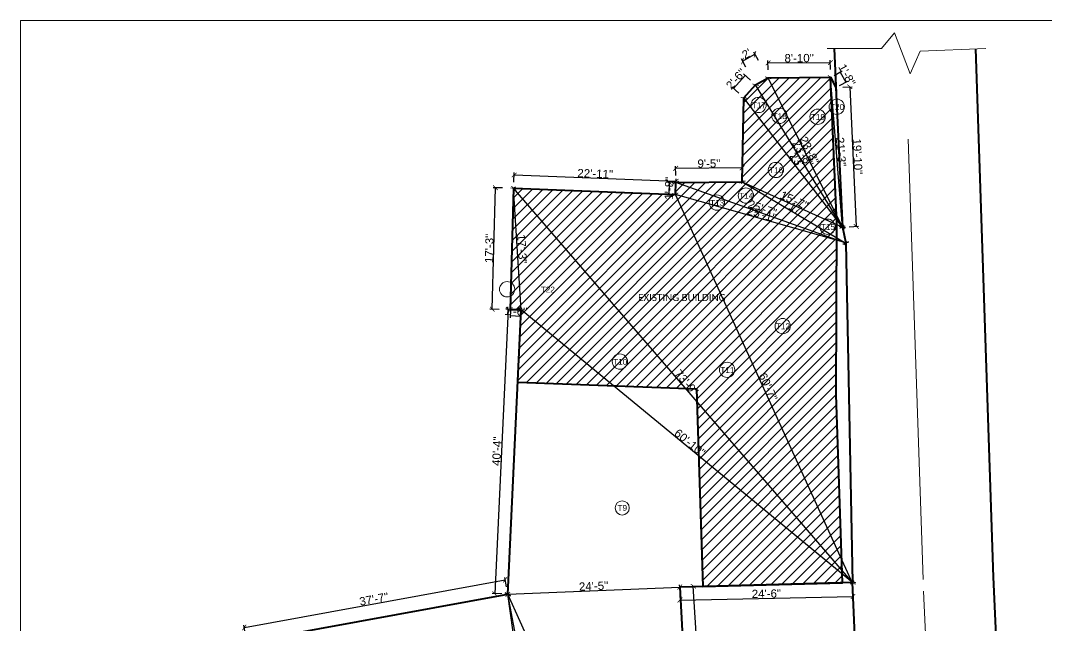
# Model space of a CAD drawing. Header units: inches. Extents: x 0 to 179512, y -43395 to -31716.
# Drawn here: x 157716 to 159461, y -37423 to -36394 of the extents above; entities that cross this region are included whole.
import ezdxf

# ---------------------------------------------------------------- set-up
doc = ezdxf.new("R2010")
doc.units = ezdxf.units.IN
doc.header["$LTSCALE"] = 10
doc.header["$MEASUREMENT"] = 0
doc.linetypes.add('HIDDEN', pattern=[0.375, 0.25, -0.125])
doc.layers.get('Defpoints').update_dxf_attribs({"color": 215})
for name, color, linetype, lineweight in [('hatch', 95, 'Continuous', 0), ('NEW LETTERING', 3, 'Continuous', 0), ('OL_AR_Hatch', 253, 'Continuous', 15), ('OL_AR_SYMBOL', 1, 'Continuous', 5), ('OL_AR_Text', 140, 'Continuous', 5), ('OL_AR_WALL', 255, 'Continuous', 40)]:
    doc.layers.add(name, color=color, linetype=linetype, lineweight=lineweight)
doc.styles.add('1-16 Annotative Text', font='calibri.ttf', dxfattribs={"height": 0.0625})
doc.styles.add('arial', font='arial.ttf')
doc.styles.get("Standard").update_dxf_attribs({"font": 'arial.ttf'})
doc.dimstyles.new('Dim_OLA', dxfattribs={"dimscale": 2, "dimtxt": 7, "dimasz": 4, "dimexe": 2, "dimexo": 0.5, "dimgap": 0.3, "dimtad": 1, "dimdec": 0, "dimzin": 0, "dimdsep": 46, "dimlunit": 3, "dimtxsty": 'arial', "dimblk": 'ARCHTICK', "dimcen": 0.05, "dimadec": 0, "dimazin": 0, "dimtfac": 1, "dimtdec": 0, "dimtix": 1, "dimtmove": 2, "dimatfit": 3, "dimldrblk": 'DOT', "dimfxl": 6, "dimfxlon": 1, "dimtolj": 1, "dimtzin": 0, "dimarcsym": 0})

# ---------------------------------------------------------------- blocks, each defined once
blk = doc.blocks.new('_ArchTick')
at = {"color": 0, "linetype": 'ByBlock', "const_width": 0.15}
blk.add_lwpolyline([(-0.5, -0.5), (0.5, 0.5)], dxfattribs=at)
blk = doc.blocks.new('*D533')
at = {"layer": 'Defpoints', "color": 0, "transparency": 16777216}
for p in [(158837.3, -37357.5), (159131.6, -37351.5), (159132.1, -37373.6)]:
    blk.add_point(p, dxfattribs=at)
at = {"layer": 'OL_AR_Text', "color": 0, "lineweight": -2, "transparency": 16777216}
for p, q in [((159131.8, -37361.6), (159132.1, -37377.6)), ((158837.5, -37367.6), (158837.9, -37383.6)), ((158837.8, -37379.6), (159132.1, -37373.6))]:
    blk.add_line(p, q, dxfattribs=at)
at = {"layer": 'OL_AR_Text', "color": 0, "lineweight": -2, "transparency": 16777216, "xscale": 8, "yscale": 8, "zscale": 8}
for p, rotation in [((158837.8, -37379.6), 181.1633277270773), ((159132.1, -37373.6), 1.163327727077247)]:
    blk.add_blockref('_ArchTick', p, dxfattribs=dict(at, rotation=rotation))
at = {"layer": 'OL_AR_Text', "color": 0, "transparency": 16777216, "insert": (158984.8, -37368.8), "char_height": 14, "attachment_point": 5, "rotation": 1.1633, "style": 'arial'}
blk.add_mtext('\\A1;24\'-6"', dxfattribs=at)
blk = doc.blocks.new('_Dot')
at = {"color": 0, "linetype": 'ByBlock', "lineweight": -2}
blk.add_line((-0.5, 0), (-1, 0), dxfattribs=at)
at = {"color": 0, "linetype": 'ByBlock', "const_width": 0.5}
blk.add_lwpolyline([(-0.25, 0, 1), (0.25, 0, 1)], format="xyb", close=True, dxfattribs=at)
blk = doc.blocks.new('*D534')
at = {"layer": 'Defpoints', "color": 0, "transparency": 16777216}
for p in [(158966.5, -36503), (158928.8, -36509.4), (158946.5, -36525.3)]:
    blk.add_point(p, dxfattribs=at)
at = {"layer": 'OL_AR_Text', "color": 0, "lineweight": -2, "transparency": 16777216}
for p, q in [((158948.7, -36487.1), (158928.8, -36509.4)), ((158957.6, -36495.1), (158945.7, -36484.4)), ((158937.7, -36517.4), (158925.8, -36506.7))]:
    blk.add_line(p, q, dxfattribs=at)
at = {"layer": 'OL_AR_Text', "color": 0, "transparency": 16777216, "insert": (158932.9, -36493.1), "char_height": 14, "attachment_point": 5, "rotation": 48.2353, "style": 'arial'}
blk.add_mtext('\\A1;2\'-6"', dxfattribs=at)
blk = doc.blocks.new('*D535')
at = {"layer": 'Defpoints', "color": 0, "transparency": 16777216}
for p in [(158830.5, -36645.3), (158830.7, -36669.2), (158943.8, -36668.3)]:
    blk.add_point(p, dxfattribs=at)
at = {"layer": 'OL_AR_Text', "color": 0, "lineweight": -2, "transparency": 16777216}
for p, q in [((158830.6, -36657.3), (158830.4, -36641.3)), ((158943.6, -36644.4), (158830.5, -36645.3)), ((158943.7, -36656.4), (158943.6, -36640.4))]:
    blk.add_line(p, q, dxfattribs=at)
at = {"layer": 'OL_AR_Text', "color": 0, "lineweight": -2, "transparency": 16777216, "xscale": 8, "yscale": 8, "zscale": 8}
for p, rotation in [((158830.5, -36645.3), 180.4815178877579), ((158943.6, -36644.4), 0.4815178877579118)]:
    blk.add_blockref('_ArchTick', p, dxfattribs=dict(at, rotation=rotation))
at = {"layer": 'OL_AR_Text', "color": 0, "transparency": 16777216, "insert": (158887, -36637.1), "char_height": 14, "attachment_point": 5, "rotation": 0.4815, "style": 'arial'}
blk.add_mtext('\\A1;9\'-5"', dxfattribs=at)
blk = doc.blocks.new('*D536')
at = {"layer": 'Defpoints', "color": 0, "transparency": 16777216}
for p in [(158830.7, -36669.2), (158818.9, -36689.3), (158830, -36689.7)]:
    blk.add_point(p, dxfattribs=at)
at = {"layer": 'OL_AR_Text', "color": 0, "lineweight": -2, "transparency": 16777216}
for p, q in [((158829.7, -36669.2), (158815.6, -36668.7)), ((158819.6, -36668.9), (158818.9, -36689.3)), ((158829, -36689.6), (158814.9, -36689.2))]:
    blk.add_line(p, q, dxfattribs=at)
at = {"layer": 'OL_AR_Text', "color": 0, "lineweight": -2, "transparency": 16777216, "xscale": 8, "yscale": 8, "zscale": 8}
for p, rotation in [((158819.6, -36668.9), 87.99590065940447), ((158818.9, -36689.3), 267.9959006594045)]:
    blk.add_blockref('_ArchTick', p, dxfattribs=dict(at, rotation=rotation))
at = {"layer": 'OL_AR_Text', "color": 0, "transparency": 16777216, "insert": (158819.2, -36679.1), "char_height": 14, "attachment_point": 5, "rotation": 87.9959, "style": 'arial'}
blk.add_mtext('\\A1;1\'-8"', dxfattribs=at)
blk = doc.blocks.new('*D540')
at = {"layer": 'Defpoints', "color": 0, "transparency": 16777216}
for p in [(158544.7, -37369.8), (158544.7, -37369.8), (158745.5, -38769.9)]:
    blk.add_point(p, dxfattribs=at)
at = {"layer": 'OL_AR_Text', "color": 0, "lineweight": -2, "transparency": 16777216}
for p, q in [((158544.7, -37369.8), (158540.7, -37370.4)), ((158745.5, -38769.9), (158544.7, -37369.8)), ((158745.5, -38769.9), (158741.6, -38770.4))]:
    blk.add_line(p, q, dxfattribs=at)
at = {"layer": 'OL_AR_Text', "color": 0, "lineweight": -2, "transparency": 16777216, "xscale": 8, "yscale": 8, "zscale": 8}
for p, rotation in [((158544.7, -37369.8), 98.16414406830357), ((158745.5, -38769.9), 278.1641440683036)]:
    blk.add_blockref('_ArchTick', p, dxfattribs=dict(at, rotation=rotation))
at = {"layer": 'OL_AR_Text', "color": 0, "transparency": 16777216, "insert": (158652.8, -38068.7), "char_height": 14, "attachment_point": 5, "rotation": 278.1641, "style": 'arial'}
blk.add_mtext('\\A1;117\'-10"', dxfattribs=at)
blk = doc.blocks.new('*D543')
at = {"layer": 'Defpoints', "color": 0, "transparency": 16777216}
for p in [(158544.7, -37369.8), (158544.7, -37369.8), (158755.6, -38485.7)]:
    blk.add_point(p, dxfattribs=at)
at = {"layer": 'OL_AR_Text', "color": 0, "lineweight": -2, "transparency": 16777216}
for p, q in [((158544.7, -37369.8), (158540.7, -37370.6)), ((158755.6, -38485.7), (158544.7, -37369.8)), ((158755.6, -38485.7), (158751.7, -38486.4))]:
    blk.add_line(p, q, dxfattribs=at)
at = {"layer": 'OL_AR_Text', "color": 0, "lineweight": -2, "transparency": 16777216, "xscale": 8, "yscale": 8, "zscale": 8}
for p, rotation in [((158544.7, -37369.8), 100.7030195157582), ((158755.6, -38485.7), 280.7030195157582)]:
    blk.add_blockref('_ArchTick', p, dxfattribs=dict(at, rotation=rotation))
at = {"layer": 'OL_AR_Text', "color": 0, "transparency": 16777216, "insert": (158657.7, -37926.3), "char_height": 14, "attachment_point": 5, "rotation": 280.703, "style": 'arial'}
blk.add_mtext('\\A1;94\'-8"', dxfattribs=at)
blk = doc.blocks.new('*D544')
at = {"layer": 'Defpoints', "color": 0, "transparency": 16777216}
for p in [(158544.7, -37369.8), (158544.7, -37369.8), (158880.3, -38111.8)]:
    blk.add_point(p, dxfattribs=at)
at = {"layer": 'OL_AR_Text', "color": 0, "lineweight": -2, "transparency": 16777216}
for p, q in [((158544.7, -37369.8), (158541, -37371.5)), ((158880.3, -38111.8), (158544.7, -37369.8)), ((158880.3, -38111.8), (158876.6, -38113.5))]:
    blk.add_line(p, q, dxfattribs=at)
at = {"layer": 'OL_AR_Text', "color": 0, "lineweight": -2, "transparency": 16777216, "xscale": 8, "yscale": 8, "zscale": 8}
for p, rotation in [((158544.7, -37369.8), 114.3359500643644), ((158880.3, -38111.8), 294.3359500643644)]:
    blk.add_blockref('_ArchTick', p, dxfattribs=dict(at, rotation=rotation))
at = {"layer": 'OL_AR_Text', "color": 0, "transparency": 16777216, "insert": (158719.5, -37737.6), "char_height": 14, "attachment_point": 5, "rotation": 294.336, "style": 'arial'}
blk.add_mtext('\\A1;67\'-10"', dxfattribs=at)
blk = doc.blocks.new('*D546')
at = {"layer": 'Defpoints', "color": 0, "transparency": 16777216}
for p in [(158837.3, -37357.5), (158837.3, -37357.5), (158544.7, -37369.8)]:
    blk.add_point(p, dxfattribs=at)
at = {"layer": 'OL_AR_Text', "color": 0, "lineweight": -2, "transparency": 16777216}
for p, q in [((158544.7, -37369.8), (158837.3, -37357.5)), ((158837.3, -37357.5), (158837.2, -37353.5)), ((158544.7, -37369.8), (158544.5, -37365.8))]:
    blk.add_line(p, q, dxfattribs=at)
at = {"layer": 'OL_AR_Text', "color": 0, "lineweight": -2, "transparency": 16777216, "xscale": 8, "yscale": 8, "zscale": 8}
for p, rotation in [((158837.3, -37357.5), 2.404164165443745), ((158544.7, -37369.8), 182.4041641654437)]:
    blk.add_blockref('_ArchTick', p, dxfattribs=dict(at, rotation=rotation))
at = {"layer": 'OL_AR_Text', "color": 0, "transparency": 16777216, "insert": (158690.7, -37355.9), "char_height": 14, "attachment_point": 5, "rotation": 2.4042, "style": 'arial'}
blk.add_mtext('\\A1;24\'-5"', dxfattribs=at)
blk = doc.blocks.new('*D547')
at = {"layer": 'Defpoints', "color": 0, "transparency": 16777216}
for p in [(158567.6, -36886), (158567.6, -36886), (159131.6, -37350)]:
    blk.add_point(p, dxfattribs=at)
at = {"layer": 'OL_AR_Text', "color": 0, "lineweight": -2, "transparency": 16777216}
for p, q in [((158567.6, -36886), (158565.1, -36889.1)), ((159131.6, -37350), (158567.6, -36886)), ((159131.6, -37350), (159134.1, -37346.9))]:
    blk.add_line(p, q, dxfattribs=at)
at = {"layer": 'OL_AR_Text', "color": 0, "lineweight": -2, "transparency": 16777216, "xscale": 8, "yscale": 8, "zscale": 8}
for p, rotation in [((158567.6, -36886), 140.5557882927515), ((159131.6, -37350), 320.5557882927515)]:
    blk.add_blockref('_ArchTick', p, dxfattribs=dict(at, rotation=rotation))
at = {"layer": 'OL_AR_Text', "color": 0, "transparency": 16777216, "insert": (158854.5, -37112), "char_height": 14, "attachment_point": 5, "rotation": 320.5558, "style": 'arial'}
blk.add_mtext('\\A1;60\'-10"', dxfattribs=at)
blk = doc.blocks.new('*D548')
at = {"layer": 'Defpoints', "color": 0, "transparency": 16777216}
for p in [(158554.7, -36679.1), (158554.7, -36679.1), (159131.3, -37350)]:
    blk.add_point(p, dxfattribs=at)
at = {"layer": 'OL_AR_Text', "color": 0, "lineweight": -2, "transparency": 16777216}
for p, q in [((158554.7, -36679.1), (158557.8, -36676.5)), ((159131.3, -37350), (158554.7, -36679.1)), ((159131.3, -37350), (159128.2, -37352.6))]:
    blk.add_line(p, q, dxfattribs=at)
at = {"layer": 'OL_AR_Text', "color": 0, "lineweight": -2, "transparency": 16777216, "xscale": 8, "yscale": 8, "zscale": 8}
for p, rotation in [((158554.7, -36679.1), 130.6720559095437), ((159131.3, -37350), 310.6720559095436)]:
    blk.add_blockref('_ArchTick', p, dxfattribs=dict(at, rotation=rotation))
at = {"layer": 'OL_AR_Text', "color": 0, "transparency": 16777216, "insert": (158848.9, -37009.5), "char_height": 14, "attachment_point": 5, "rotation": 310.6721, "style": 'arial'}
blk.add_mtext('\\A1;73\'-9"', dxfattribs=at)
blk = doc.blocks.new('*D549')
at = {"layer": 'Defpoints', "color": 0, "transparency": 16777216}
for p in [(158830, -36689.7), (158830, -36689.7), (159131.6, -37350.8)]:
    blk.add_point(p, dxfattribs=at)
at = {"layer": 'OL_AR_Text', "color": 0, "lineweight": -2, "transparency": 16777216}
for p, q in [((158830, -36689.7), (158826.3, -36691.3)), ((159131.6, -37350.8), (158830, -36689.7)), ((159131.6, -37350.8), (159128, -37352.4))]:
    blk.add_line(p, q, dxfattribs=at)
at = {"layer": 'OL_AR_Text', "color": 0, "lineweight": -2, "transparency": 16777216, "xscale": 8, "yscale": 8, "zscale": 8}
for p, rotation in [((158830, -36689.7), 114.5261951755564), ((159131.6, -37350.8), 294.5261951755564)]:
    blk.add_blockref('_ArchTick', p, dxfattribs=dict(at, rotation=rotation))
at = {"layer": 'OL_AR_Text', "color": 0, "transparency": 16777216, "insert": (158987.8, -37017), "char_height": 14, "attachment_point": 5, "rotation": 294.5262, "style": 'arial'}
blk.add_mtext('\\A1;60\'-7"', dxfattribs=at)
blk = doc.blocks.new('*D550')
at = {"layer": 'Defpoints', "color": 0, "transparency": 16777216}
for p in [(158943.8, -36668.3), (159114.1, -36745.1), (159114.1, -36745.1)]:
    blk.add_point(p, dxfattribs=at)
at = {"layer": 'OL_AR_Text', "color": 0, "lineweight": -2, "transparency": 16777216}
for p, q in [((158943.8, -36668.3), (158945.5, -36664.6)), ((158943.8, -36668.3), (159114.1, -36745.1)), ((159114.1, -36745.1), (159115.8, -36741.4))]:
    blk.add_line(p, q, dxfattribs=at)
at = {"layer": 'OL_AR_Text', "color": 0, "lineweight": -2, "transparency": 16777216, "xscale": 8, "yscale": 8, "zscale": 8}
for p, rotation in [((158943.8, -36668.3), 155.7258271915176), ((159114.1, -36745.1), 335.7258271915177)]:
    blk.add_blockref('_ArchTick', p, dxfattribs=dict(at, rotation=rotation))
at = {"layer": 'OL_AR_Text', "color": 0, "transparency": 16777216, "insert": (159032.2, -36699.6), "char_height": 14, "attachment_point": 5, "rotation": 335.7258, "style": 'arial'}
blk.add_mtext('\\A1;15\'-7"', dxfattribs=at)
blk = doc.blocks.new('*D551')
at = {"layer": 'Defpoints', "color": 0, "transparency": 16777216}
for p in [(158946.5, -36525.3), (158946.5, -36525.3), (159114.1, -36745.1)]:
    blk.add_point(p, dxfattribs=at)
at = {"layer": 'OL_AR_Text', "color": 0, "lineweight": -2, "transparency": 16777216}
for p, q in [((158946.5, -36525.3), (158949.7, -36522.8)), ((159114.1, -36745.1), (158946.5, -36525.3)), ((159114.1, -36745.1), (159117.3, -36742.7))]:
    blk.add_line(p, q, dxfattribs=at)
at = {"layer": 'OL_AR_Text', "color": 0, "lineweight": -2, "transparency": 16777216, "xscale": 8, "yscale": 8, "zscale": 8}
for p, rotation in [((158946.5, -36525.3), 127.3234253331845), ((159114.1, -36745.1), 307.3234253331845)]:
    blk.add_blockref('_ArchTick', p, dxfattribs=dict(at, rotation=rotation))
at = {"layer": 'OL_AR_Text', "color": 0, "transparency": 16777216, "insert": (159036.5, -36630.5), "char_height": 14, "attachment_point": 5, "rotation": 307.3234, "style": 'arial'}
blk.add_mtext("\\A1;23'", dxfattribs=at)
blk = doc.blocks.new('*D552')
at = {"layer": 'Defpoints', "color": 0, "transparency": 16777216}
for p in [(158966.5, -36503), (158966.5, -36503), (159114.1, -36745.1)]:
    blk.add_point(p, dxfattribs=at)
at = {"layer": 'OL_AR_Text', "color": 0, "lineweight": -2, "transparency": 16777216}
for p, q in [((158966.5, -36503), (158969.9, -36500.9)), ((159114.1, -36745.1), (158966.5, -36503)), ((159114.1, -36745.1), (159117.6, -36743))]:
    blk.add_line(p, q, dxfattribs=at)
at = {"layer": 'OL_AR_Text', "color": 0, "lineweight": -2, "transparency": 16777216, "xscale": 8, "yscale": 8, "zscale": 8}
for p, rotation in [((158966.5, -36503), 121.3801561469564), ((159114.1, -36745.1), 301.3801561469564)]:
    blk.add_blockref('_ArchTick', p, dxfattribs=dict(at, rotation=rotation))
at = {"layer": 'OL_AR_Text', "color": 0, "transparency": 16777216, "insert": (159046.9, -36620), "char_height": 14, "attachment_point": 5, "rotation": 301.3802, "style": 'arial'}
blk.add_mtext('\\A1;23\'-8"', dxfattribs=at)
blk = doc.blocks.new('*D553')
at = {"layer": 'Defpoints', "color": 0, "transparency": 16777216}
for p in [(158987.7, -36491.2), (158987.7, -36491.2), (159114.1, -36745.1)]:
    blk.add_point(p, dxfattribs=at)
at = {"layer": 'OL_AR_Text', "color": 0, "lineweight": -2, "transparency": 16777216}
for p, q in [((158987.7, -36491.2), (158984.1, -36493)), ((159114.1, -36745.1), (158987.7, -36491.2)), ((159114.1, -36745.1), (159110.6, -36746.9))]:
    blk.add_line(p, q, dxfattribs=at)
at = {"layer": 'OL_AR_Text', "color": 0, "lineweight": -2, "transparency": 16777216, "xscale": 8, "yscale": 8, "zscale": 8}
for p, rotation in [((158987.7, -36491.2), 116.4767458705464), ((159114.1, -36745.1), 296.4767458705464)]:
    blk.add_blockref('_ArchTick', p, dxfattribs=dict(at, rotation=rotation))
at = {"layer": 'OL_AR_Text', "color": 0, "transparency": 16777216, "insert": (159057.9, -36614.7), "char_height": 14, "attachment_point": 5, "rotation": 296.4767, "style": 'arial'}
blk.add_mtext('\\A1;23\'-8"', dxfattribs=at)
blk = doc.blocks.new('*D554')
at = {"layer": 'Defpoints', "color": 0, "transparency": 16777216}
for p in [(158943.8, -36668.3), (159119.9, -36772.3), (159119.9, -36772.3)]:
    blk.add_point(p, dxfattribs=at)
at = {"layer": 'OL_AR_Text', "color": 0, "lineweight": -2, "transparency": 16777216}
for p, q in [((158943.8, -36668.3), (158941.8, -36671.7)), ((158943.8, -36668.3), (159119.9, -36772.3)), ((159119.9, -36772.3), (159117.8, -36775.7))]:
    blk.add_line(p, q, dxfattribs=at)
at = {"layer": 'OL_AR_Text', "color": 0, "lineweight": -2, "transparency": 16777216, "xscale": 8, "yscale": 8, "zscale": 8}
for p, rotation in [((158943.8, -36668.3), 149.4306548381785), ((159119.9, -36772.3), 329.4306548381786)]:
    blk.add_blockref('_ArchTick', p, dxfattribs=dict(at, rotation=rotation))
at = {"layer": 'OL_AR_Text', "color": 0, "transparency": 16777216, "insert": (159035.7, -36713.7), "char_height": 14, "attachment_point": 5, "rotation": 329.4307, "style": 'arial'}
blk.add_mtext("\\A1;17'", dxfattribs=at)
blk = doc.blocks.new('*D555')
at = {"layer": 'Defpoints', "color": 0, "transparency": 16777216}
for p in [(158830.7, -36669.2), (158830.7, -36669.2), (159119.9, -36772.3)]:
    blk.add_point(p, dxfattribs=at)
at = {"layer": 'OL_AR_Text', "color": 0, "lineweight": -2, "transparency": 16777216}
for p, q in [((158830.7, -36669.2), (158832, -36665.5)), ((159119.9, -36772.3), (158830.7, -36669.2)), ((159119.9, -36772.3), (159121.2, -36768.5))]:
    blk.add_line(p, q, dxfattribs=at)
at = {"layer": 'OL_AR_Text', "color": 0, "lineweight": -2, "transparency": 16777216, "xscale": 8, "yscale": 8, "zscale": 8}
for p, rotation in [((158830.7, -36669.2), 160.3933140569632), ((159119.9, -36772.3), 340.3933140569632)]:
    blk.add_blockref('_ArchTick', p, dxfattribs=dict(at, rotation=rotation))
at = {"layer": 'OL_AR_Text', "color": 0, "transparency": 16777216, "insert": (158977.9, -36713.4), "char_height": 14, "attachment_point": 5, "rotation": 340.3933, "style": 'arial'}
blk.add_mtext('\\A1;25\'-7"', dxfattribs=at)
blk = doc.blocks.new('*D556')
at = {"layer": 'Defpoints', "color": 0, "transparency": 16777216}
for p in [(158830, -36689.7), (158830, -36689.7), (159119.9, -36772.2)]:
    blk.add_point(p, dxfattribs=at)
at = {"layer": 'OL_AR_Text', "color": 0, "lineweight": -2, "transparency": 16777216}
for p, q in [((158830, -36689.7), (158831.1, -36685.8)), ((159119.9, -36772.2), (158830, -36689.7)), ((159119.9, -36772.2), (159121, -36768.4))]:
    blk.add_line(p, q, dxfattribs=at)
at = {"layer": 'OL_AR_Text', "color": 0, "lineweight": -2, "transparency": 16777216, "xscale": 8, "yscale": 8, "zscale": 8}
for p, rotation in [((158830, -36689.7), 164.1127919731052), ((159119.9, -36772.2), 344.1127919731052)]:
    blk.add_blockref('_ArchTick', p, dxfattribs=dict(at, rotation=rotation))
at = {"layer": 'OL_AR_Text', "color": 0, "transparency": 16777216, "insert": (158977, -36723.5), "char_height": 14, "attachment_point": 5, "rotation": 344.1128, "style": 'arial'}
blk.add_mtext('\\A1;25\'-1"', dxfattribs=at)
blk = doc.blocks.new('*D557')
at = {"layer": 'Defpoints', "color": 0, "transparency": 16777216}
for p in [(159093.8, -36490.5), (159093.8, -36490.5), (159114.1, -36745.1)]:
    blk.add_point(p, dxfattribs=at)
at = {"layer": 'OL_AR_Text', "color": 0, "lineweight": -2, "transparency": 16777216}
for p, q in [((159093.8, -36490.5), (159089.8, -36490.8)), ((159114.1, -36745.1), (159093.8, -36490.5)), ((159114.1, -36745.1), (159110.2, -36745.4))]:
    blk.add_line(p, q, dxfattribs=at)
at = {"layer": 'OL_AR_Text', "color": 0, "lineweight": -2, "transparency": 16777216, "xscale": 8, "yscale": 8, "zscale": 8}
for p, rotation in [((159093.8, -36490.5), 94.56347647296481), ((159114.1, -36745.1), 274.5634764729648)]:
    blk.add_blockref('_ArchTick', p, dxfattribs=dict(at, rotation=rotation))
at = {"layer": 'OL_AR_Text', "color": 0, "transparency": 16777216, "insert": (159111.7, -36617.2), "char_height": 14, "attachment_point": 5, "rotation": 274.5635, "style": 'arial'}
blk.add_mtext('\\A1;21\'-3"', dxfattribs=at)
blk = doc.blocks.new('*D558')
at = {"layer": 'Defpoints', "color": 0, "transparency": 16777216}
for p in [(158554.7, -36679.1), (158554.7, -36679.1), (158567.6, -36886)]:
    blk.add_point(p, dxfattribs=at)
at = {"layer": 'OL_AR_Text', "color": 0, "lineweight": -2, "transparency": 16777216}
for p, q in [((158554.7, -36679.1), (158558.7, -36678.9)), ((158567.6, -36886), (158554.7, -36679.1)), ((158567.6, -36886), (158571.6, -36885.8))]:
    blk.add_line(p, q, dxfattribs=at)
at = {"layer": 'OL_AR_Text', "color": 0, "lineweight": -2, "transparency": 16777216, "xscale": 8, "yscale": 8, "zscale": 8}
for p, rotation in [((158554.7, -36679.1), 93.55753322351063), ((158567.6, -36886), 273.5575332235106)]:
    blk.add_blockref('_ArchTick', p, dxfattribs=dict(at, rotation=rotation))
at = {"layer": 'OL_AR_Text', "color": 0, "transparency": 16777216, "insert": (158568.9, -36782.1), "char_height": 14, "attachment_point": 5, "rotation": 273.5575, "style": 'arial'}
blk.add_mtext('\\A1;17\'-3"', dxfattribs=at)
blk = doc.blocks.new('*D562')
at = {"layer": 'Defpoints', "color": 0, "transparency": 16777216}
for p in [(158540.2, -37345.2), (158544.7, -37369.8), (158100.9, -37450.8)]:
    blk.add_point(p, dxfattribs=at)
at = {"layer": 'OL_AR_Text', "color": 0, "lineweight": -2, "transparency": 16777216}
for p, q in [((158096.4, -37426.2), (158540.2, -37345.2)), ((158542.3, -37357), (158539.5, -37341.2)), ((158098.6, -37438), (158095.7, -37422.2))]:
    blk.add_line(p, q, dxfattribs=at)
at = {"layer": 'OL_AR_Text', "color": 0, "lineweight": -2, "transparency": 16777216, "xscale": 8, "yscale": 8, "zscale": 8}
for p, rotation in [((158540.2, -37345.2), 10.34403477927471), ((158096.4, -37426.2), 190.3440347792747)]:
    blk.add_blockref('_ArchTick', p, dxfattribs=dict(at, rotation=rotation))
at = {"layer": 'OL_AR_Text', "color": 0, "transparency": 16777216, "insert": (158316.9, -37378), "char_height": 14, "attachment_point": 5, "rotation": 10.344, "style": 'arial'}
blk.add_mtext('\\A1;37\'-7"', dxfattribs=at)
blk = doc.blocks.new('*D567')
at = {"layer": 'Defpoints', "color": 0, "transparency": 16777216}
for p in [(158837.3, -37357.5), (158860.3, -37356.1), (158860.3, -37727.5)]:
    blk.add_point(p, dxfattribs=at)
at = {"layer": 'OL_AR_Text', "color": 0, "lineweight": -2, "transparency": 16777216}
for p, q in [((158848.3, -37356.8), (158864.3, -37355.8)), ((158883.3, -37726.1), (158860.3, -37356.1)), ((158871.3, -37726.8), (158887.3, -37725.9))]:
    blk.add_line(p, q, dxfattribs=at)
at = {"layer": 'OL_AR_Text', "color": 0, "lineweight": -2, "transparency": 16777216, "xscale": 8, "yscale": 8, "zscale": 8}
for p, rotation in [((158860.3, -37356.1), 93.55642005478177), ((158883.3, -37726.1), 273.5564200547818)]:
    blk.add_blockref('_ArchTick', p, dxfattribs=dict(at, rotation=rotation))
at = {"layer": 'OL_AR_Text', "color": 0, "transparency": 16777216, "insert": (158879.5, -37540.6), "char_height": 14, "attachment_point": 5, "rotation": 273.5564, "style": 'arial'}
blk.add_mtext('\\A1;30\'-11"', dxfattribs=at)
blk = doc.blocks.new('*D568')
at = {"layer": 'Defpoints', "color": 0, "transparency": 16777216}
for p in [(159093.8, -36490.5), (159119.8, -36498.6), (159103.1, -36507.6)]:
    blk.add_point(p, dxfattribs=at)
at = {"layer": 'OL_AR_Text', "color": 0, "lineweight": -2, "transparency": 16777216}
for p, q in [((159099.9, -36487.1), (159114, -36479.5)), ((159110.5, -36481.4), (159119.8, -36498.6)), ((159109.2, -36504.3), (159123.3, -36496.7))]:
    blk.add_line(p, q, dxfattribs=at)
at = {"layer": 'OL_AR_Text', "color": 0, "transparency": 16777216, "insert": (159121.9, -36486.3), "char_height": 14, "attachment_point": 5, "rotation": 298.4127, "style": 'arial'}
blk.add_mtext('\\A1;1\'-8"', dxfattribs=at)
blk = doc.blocks.new('*D569')
at = {"layer": 'Defpoints', "color": 0, "transparency": 16777216}
for p in [(159103.1, -36507.6), (159114.1, -36745.1), (159137.7, -36744)]:
    blk.add_point(p, dxfattribs=at)
at = {"layer": 'OL_AR_Text', "color": 0, "lineweight": -2, "transparency": 16777216}
for p, q in [((159114.7, -36507.1), (159130.7, -36506.3)), ((159126.7, -36506.5), (159137.7, -36744)), ((159125.7, -36744.5), (159141.7, -36743.8))]:
    blk.add_line(p, q, dxfattribs=at)
at = {"layer": 'OL_AR_Text', "color": 0, "lineweight": -2, "transparency": 16777216, "xscale": 8, "yscale": 8, "zscale": 8}
for p, rotation in [((159126.7, -36506.5), 92.6621721180295), ((159137.7, -36744), 272.6621721180295)]:
    blk.add_blockref('_ArchTick', p, dxfattribs=dict(at, rotation=rotation))
at = {"layer": 'OL_AR_Text', "color": 0, "transparency": 16777216, "insert": (159140, -36624.9), "char_height": 14, "attachment_point": 5, "rotation": 272.6622, "style": 'arial'}
blk.add_mtext('\\A1;19\'-10"', dxfattribs=at)
blk = doc.blocks.new('*D570')
at = {"layer": 'Defpoints', "color": 0, "transparency": 16777216}
for p in [(158567.6, -36886), (158522.4, -37368.8), (158544.7, -37369.8)]:
    blk.add_point(p, dxfattribs=at)
at = {"layer": 'OL_AR_Text', "color": 0, "lineweight": -2, "transparency": 16777216}
for p, q in [((158545.3, -36885), (158522.4, -37368.8)), ((158557.3, -36885.5), (158541.3, -36884.8)), ((158534.4, -37369.3), (158518.4, -37368.6))]:
    blk.add_line(p, q, dxfattribs=at)
at = {"layer": 'OL_AR_Text', "color": 0, "lineweight": -2, "transparency": 16777216, "xscale": 8, "yscale": 8, "zscale": 8}
for p, rotation in [((158545.3, -36885), 87.28511089202856), ((158522.4, -37368.8), 267.2851108920286)]:
    blk.add_blockref('_ArchTick', p, dxfattribs=dict(at, rotation=rotation))
at = {"layer": 'OL_AR_Text', "color": 0, "transparency": 16777216, "insert": (158526.1, -37126.5), "char_height": 14, "attachment_point": 5, "rotation": 87.2851, "style": 'arial'}
blk.add_mtext('\\A1;40\'-4"', dxfattribs=at)
blk = doc.blocks.new('*D571')
at = {"layer": 'Defpoints', "color": 0, "transparency": 16777216}
for p in [(158549.2, -36885.7), (158567.6, -36886.5), (158567.1, -36896.7)]:
    blk.add_point(p, dxfattribs=at)
at = {"layer": 'OL_AR_Text', "color": 0, "lineweight": -2, "transparency": 16777216}
for p, q in [((158549.2, -36886.7), (158548.6, -36899.8)), ((158567.5, -36887.5), (158566.9, -36900.7)), ((158548.8, -36895.8), (158567.1, -36896.7))]:
    blk.add_line(p, q, dxfattribs=at)
at = {"layer": 'OL_AR_Text', "color": 0, "transparency": 16777216, "insert": (158558.3, -36888.5), "char_height": 14, "attachment_point": 5, "rotation": 357.2851, "style": 'arial'}
blk.add_mtext('\\A1;1\'-6"', dxfattribs=at)
blk = doc.blocks.new('*D572')
at = {"layer": 'Defpoints', "color": 0, "transparency": 16777216}
for p in [(158523.8, -36678.3), (158554.7, -36679.1), (158549.2, -36885.7)]:
    blk.add_point(p, dxfattribs=at)
at = {"layer": 'OL_AR_Text', "color": 0, "lineweight": -2, "transparency": 16777216}
for p, q in [((158518.3, -36884.8), (158523.8, -36678.3)), ((158535.8, -36678.6), (158519.8, -36678.2)), ((158530.3, -36885.2), (158514.3, -36884.7))]:
    blk.add_line(p, q, dxfattribs=at)
at = {"layer": 'OL_AR_Text', "color": 0, "lineweight": -2, "transparency": 16777216, "xscale": 8, "yscale": 8, "zscale": 8}
for p, rotation in [((158523.8, -36678.3), 88.47493043964083), ((158518.3, -36884.8), 268.4749304396408)]:
    blk.add_blockref('_ArchTick', p, dxfattribs=dict(at, rotation=rotation))
at = {"layer": 'OL_AR_Text', "color": 0, "transparency": 16777216, "insert": (158513.3, -36781.4), "char_height": 14, "attachment_point": 5, "rotation": 88.4749, "style": 'arial'}
blk.add_mtext('\\A1;17\'-3"', dxfattribs=at)
blk = doc.blocks.new('*D573')
at = {"layer": 'Defpoints', "color": 0, "transparency": 16777216}
for p in [(158554.7, -36679.1), (158830.8, -36667.1), (158830, -36689.7)]:
    blk.add_point(p, dxfattribs=at)
at = {"layer": 'OL_AR_Text', "color": 0, "lineweight": -2, "transparency": 16777216}
for p, q in [((158555.2, -36668.5), (158555.8, -36652.5)), ((158555.6, -36656.5), (158830.8, -36667.1)), ((158830.4, -36679.1), (158831, -36663.1))]:
    blk.add_line(p, q, dxfattribs=at)
at = {"layer": 'OL_AR_Text', "color": 0, "lineweight": -2, "transparency": 16777216, "xscale": 8, "yscale": 8, "zscale": 8}
for p, rotation in [((158555.6, -36656.5), 177.7998097433915), ((158830.8, -36667.1), 357.7998097433916)]:
    blk.add_blockref('_ArchTick', p, dxfattribs=dict(at, rotation=rotation))
at = {"layer": 'OL_AR_Text', "color": 0, "transparency": 16777216, "insert": (158693.5, -36654.2), "char_height": 14, "attachment_point": 5, "rotation": 357.7998, "style": 'arial'}
blk.add_mtext('\\A1;22\'-11"', dxfattribs=at)
blk = doc.blocks.new('*D574')
at = {"layer": 'Defpoints', "color": 0, "transparency": 16777216}
for p in [(159093.7, -36465.2), (158987.7, -36491.2), (159093.8, -36490.5)]:
    blk.add_point(p, dxfattribs=at)
at = {"layer": 'OL_AR_Text', "color": 0, "lineweight": -2, "transparency": 16777216}
for p, q in [((158987.6, -36477.9), (158987.5, -36461.9)), ((158987.5, -36465.9), (159093.7, -36465.2)), ((159093.7, -36477.2), (159093.6, -36461.2))]:
    blk.add_line(p, q, dxfattribs=at)
at = {"layer": 'OL_AR_Text', "color": 0, "lineweight": -2, "transparency": 16777216, "xscale": 8, "yscale": 8, "zscale": 8}
for p, rotation in [((158987.5, -36465.9), 180.3687489490044), ((159093.7, -36465.2), 0.3687489490043652)]:
    blk.add_blockref('_ArchTick', p, dxfattribs=dict(at, rotation=rotation))
at = {"layer": 'OL_AR_Text', "color": 0, "transparency": 16777216, "insert": (159040.5, -36457.8), "char_height": 14, "attachment_point": 5, "rotation": 0.3687, "style": 'arial'}
blk.add_mtext('\\A1;8\'-10"', dxfattribs=at)
blk = doc.blocks.new('*D575')
at = {"layer": 'Defpoints', "color": 0, "transparency": 16777216}
for p in [(158965.4, -36451), (158966.5, -36503), (158987.7, -36491.2)]:
    blk.add_point(p, dxfattribs=at)
at = {"layer": 'OL_AR_Text', "color": 0, "lineweight": -2, "transparency": 16777216}
for p, q in [((158944.2, -36462.7), (158965.4, -36451)), ((158971.2, -36461.5), (158963.4, -36447.5)), ((158950, -36473.2), (158942.2, -36459.2))]:
    blk.add_line(p, q, dxfattribs=at)
at = {"layer": 'OL_AR_Text', "color": 0, "lineweight": -2, "transparency": 16777216, "xscale": 8, "yscale": 8, "zscale": 8}
for p, rotation in [((158965.4, -36451), 29.00872959436495), ((158944.2, -36462.7), 209.008729594365)]:
    blk.add_blockref('_ArchTick', p, dxfattribs=dict(at, rotation=rotation))
at = {"layer": 'OL_AR_Text', "color": 0, "transparency": 16777216, "insert": (158951.1, -36450.2), "char_height": 14, "attachment_point": 5, "rotation": 29.0087, "style": 'arial'}
blk.add_mtext("\\A1;2'", dxfattribs=at)

msp = doc.modelspace()

# ---------------------------------------------------------------- hatches: boundary and pattern name
at = {"layer": 'OL_AR_Hatch'}
h = msp.add_hatch(dxfattribs=at)
h.set_pattern_fill('ANSI31', color=256, scale=100)
h.paths.add_polyline_path([(159104.44, -36738.55), (159093.82, -36490.52), (159093.74, -36490.36), (158987.68, -36491.2), (158966.46, -36502.97), (158946.54, -36525.27), (158943.85, -36668.29), (158830.67, -36669.24), (158829.89, -36689.61), (158554.75, -36679.11), (158549.25, -36885.66), (158567.61, -36886.03), (158561.79, -37008.79), (158865.69, -37020.36), (158876.75, -37356.52), (159114.07, -37350.45), (159103.54, -37030.44)])

# ---------------------------------------------------------------- linework, layer by layer
at = {"layer": 'hatch'}
msp.add_lwpolyline([(157715.5, -36393.77), (178335, -36393.77), (178335, -39944.5), (157715.5, -39944.5)], close=True, dxfattribs=at)
at = {"layer": 'NEW LETTERING'}
for centre, radius in [((158971.5, -36537.5), 13), ((159104.62, -36540.42), 13), ((159007, -36556), 13), ((159072, -36557.5), 13), ((159001, -36648), 13), ((158950, -36691.5), 13), ((158900.5, -36703.5), 13), ((159089, -36744.5), 13), ((158543.5, -36851), 13), ((159012.5, -36913.5), 13), ((158735.5, -36974), 13), ((158918, -36988), 13), ((158739.5, -37223), 12)]:
    msp.add_circle(centre, radius, dxfattribs=at)
at = {"layer": 'OL_AR_SYMBOL', "linetype": 'HIDDEN', "ltscale": 300}
for p, q in [((159251.48, -37344.88), (159221.67, -36463.46)), ((159284.34, -38113.92), (159251.52, -37345.95))]:
    msp.add_line(p, q, dxfattribs=at)
at = {"layer": 'OL_AR_Text'}
for p, q in [((159180.83, -36441.23), (159202.83, -36414.73)), ((159202.83, -36414.73), (159229.7, -36484.23)), ((159088.33, -36441.23), (159180.83, -36441.23)), ((159229.7, -36484.23), (159246.33, -36445.73)), ((159246.33, -36445.73), (159358.09, -36441.23))]:
    msp.add_line(p, q, dxfattribs=at)
at = {"layer": 'OL_AR_WALL'}
for p, q in [((159100.01, -36441.23), (159103.56, -36517.61)), ((159371.41, -37340.83), (159341.01, -36441.92)), ((159404.23, -38108.79), (159371.41, -37340.83)), ((159164.14, -38111.81), (159131.58, -37350.01))]:
    msp.add_line(p, q, dxfattribs=at)
at = {"layer": 'OL_AR_WALL', "lineweight": 40}
for points in [[(158100.9, -37450.81), (158544.67, -37369.81), (158567.61, -36886.03), (158549.25, -36885.66), (158554.75, -36679.11), (158829.89, -36689.61), (158830.67, -36669.24), (158943.85, -36668.29), (158946.54, -36525.27), (158966.46, -36502.97), (158987.68, -36491.2), (159093.74, -36490.36), (159103.1, -36507.61), (159114.14, -36745.09), (159119.85, -36772.25), (159131.58, -37350.01), (158837.33, -37357.52), (158846.29, -37526.81)], [(158561.79, -37008.79), (158865.69, -37020.36), (158876.75, -37356.52), (159114.07, -37350.45), (159103.54, -37030.44), (159104.44, -36738.55), (159093.82, -36490.46)]]:
    msp.add_lwpolyline(points, dxfattribs=at)

# ---------------------------------------------------------------- texts
at = {"layer": 'NEW LETTERING', "char_height": 10, "attachment_point": 1}
for s, insert in [('T17', (158959.9, -36532.89)), ('T20', (159093.02, -36535.81)), ('T18', (158995.4, -36551.39)), ('T19', (159060.4, -36552.89)), ('T16', (158989.4, -36643.39)), ('T13', (158888.9, -36698.89)), ('T14', (158938.4, -36686.89)), ('T15', (159077.4, -36739.89)), ('T12', (159000.9, -36908.89)), ('T10', (158723.9, -36969.39)), ('T11', (158906.4, -36983.39)), ('T9', (158731.4, -37217.89))]:
    msp.add_mtext_dynamic_manual_height_columns(s, width=18.9099, gutter_width=50, heights=[8.76], dxfattribs=dict(at, insert=insert))
at = {"layer": 'NEW LETTERING'}
note = msp.add_mtext_dynamic_manual_height_columns('T22\\P', width=18.9099, gutter_width=50, heights=[8.76, 0], dxfattribs=dict(at, insert=(158531.9, -36846.39), char_height=10, attachment_point=1))
at = {"layer": 'OL_AR_Text', "insert": (158766.42, -36858.96), "char_height": 12, "width": 178.196, "attachment_point": 1, "style": '1-16 Annotative Text'}
msp.add_mtext('\\A1;EXISTING BUILDING', dxfattribs=at)

# ---------------------------------------------------------------- dimensions: what is measured, and where the dimension line sits
at = {"layer": 'OL_AR_Text'}
for p1, p2, distance, picture, middle in [((158966.46, -36502.97), (158987.68, -36491.2), 46.01, '*D575', (158951.06, -36450.18)), ((158987.68, -36491.2), (159093.82, -36490.52), 25.27, '*D574', (159040.54, -36457.84)), ((158966.46, -36502.97), (158946.54, -36525.27), -23.85, '*D534', (158932.94, -36493.08)), ((159093.8165, -36490.4591), (159103.096, -36507.6121), 18.9627, '*D568', (159121.9495, -36486.3261)), ((159114.14, -36745.09), (158987.68, -36491.2), 0, '*D553', (159057.85, -36614.69)), ((159114.14, -36745.09), (159093.82, -36490.52), 0, '*D557', (159111.71, -36617.18)), ((159114.14, -36745.09), (158966.46, -36502.97), 0, '*D552', (159046.92, -36619.99)), ((159103.1, -36507.61), (159114.14, -36745.09), 23.62, '*D569', (159139.95, -36624.89)), ((159114.14, -36745.09), (158946.54, -36525.27), 0, '*D551', (159036.51, -36630.48)), ((158943.85, -36668.29), (158830.67, -36669.24), -23.94, '*D535', (158886.99, -36637.08)), ((158554.75, -36679.11), (158829.96, -36689.68), 22.61, '*D573', (158693.51, -36654.18)), ((158943.85, -36668.29), (159114.14, -36745.09), 0, '*D550', (159032.18, -36699.63)), ((158549.25, -36885.66), (158554.75, -36679.11), 30.95, '*D572', (158513.31, -36781.35)), ((159131.25, -37350.02), (158554.75, -36679.11), 0, '*D548', (158848.88, -37009.51)), ((158567.61, -36886.03), (158554.75, -36679.11), 0, '*D558', (158568.92, -36782.09)), ((159119.85, -36772.25), (158830.67, -36669.24), 0, '*D555', (158977.86, -36713.45)), ((158943.85, -36668.29), (159119.85, -36772.25), 0, '*D554', (159035.73, -36713.7)), ((159131.59, -37350.76), (158829.96, -36689.68), 0, '*D549', (158987.82, -37017)), ((159119.88, -36772.2), (158829.96, -36689.68), 0, '*D556', (158977.04, -36723.49)), ((158567.61, -36886.03), (158544.67, -37369.81), -22.33, '*D570', (158526.09, -37126.49)), ((158549.25, -36885.66), (158567.59, -36886.53), -10.17, '*D571', (158558.3, -36888.52)), ((159131.58, -37350.01), (158567.61, -36886.03), 0, '*D547', (158854.52, -37112.03)), ((158100.9, -37450.81), (158544.67, -37369.81), 25.04, '*D562', (158316.9, -37378.05)), ((158544.67, -37369.81), (158837.33, -37357.52), 0, '*D546', (158690.68, -37355.93)), ((158837.33, -37357.52), (159131.62, -37351.55), -22.07, '*D533', (158984.76, -37368.85)), ((158860.33, -37727.53), (158837.33, -37357.52), -23.01, '*D567', (158879.53, -37540.62)), ((158880.26, -38111.81), (158544.67, -37369.81), 0, '*D544', (158719.52, -37737.62)), ((158755.58, -38485.71), (158544.67, -37369.81), 0, '*D543', (158657.74, -37926.32)), ((158745.53, -38769.87), (158544.67, -37369.81), 0, '*D540', (158652.77, -38068.74))]:
    dim = msp.add_aligned_dim(p1=p1, p2=p2, distance=distance, dimstyle='Dim_OLA', dxfattribs=at)
    dim.commit()
    dim.dimension.update_dxf_attribs({"geometry": picture, "text_midpoint": middle})
dim = msp.add_linear_dim(base=(158818.86, -36689.29), p1=(158830.67, -36669.24), p2=(158829.96, -36689.68), angle=267.9959, dimstyle='Dim_OLA', dxfattribs=at)
dim.commit()
dim.dimension.update_dxf_attribs({"geometry": '*D536', "text_midpoint": (158819.22, -36679.07), "dimtype": 161})

doc.saveas('drawing.dxf')
